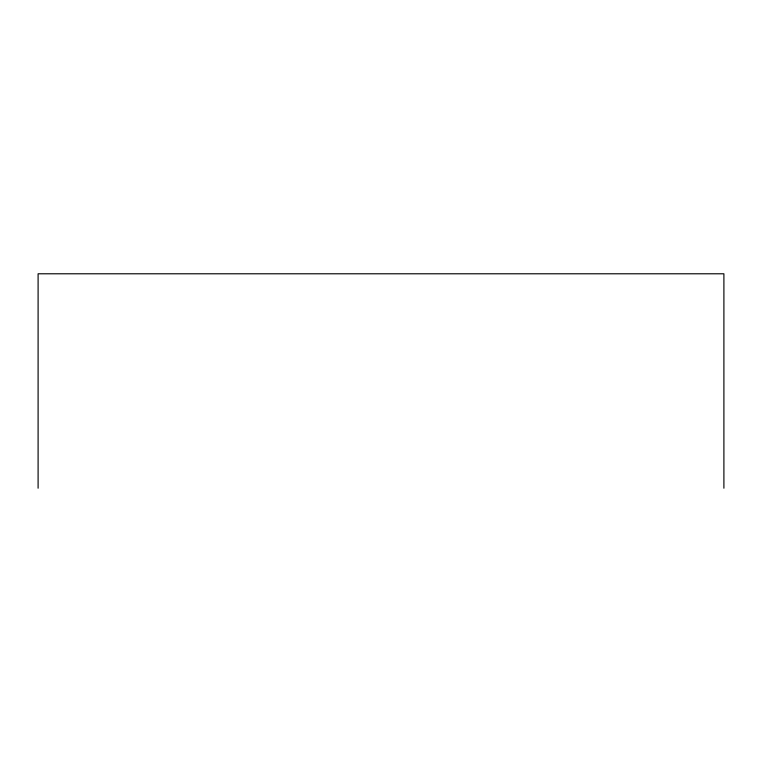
<?xml version="1.0" encoding="UTF-8"?>
<svg xmlns="http://www.w3.org/2000/svg" width="762" height="762" viewBox="0 0 762 762"><rect width="100%" height="100%" fill="white"/><g stroke="black" fill="none" stroke-linecap="round" stroke-linejoin="round"><path stroke-width="1.14" d="M723.9 488.213L723.9 273.787L38.1 273.787L38.1 488.213"/></g></svg>
